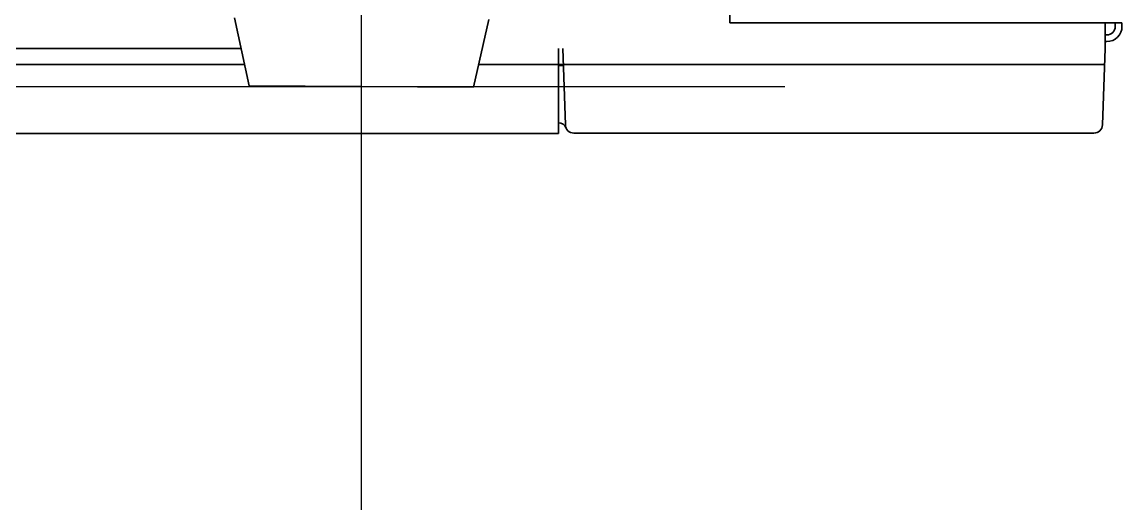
# Model space of a CAD drawing. Header units: inches. Extents: x 786 to 5593, y 691 to 5024.
# Drawn here: x 1517.4 to 1647.2, y 2710.7 to 2768.3 of the extents above; entities that cross this region are included whole.
import ezdxf

# ---------------------------------------------------------------- set-up
doc = ezdxf.new("R2010")
doc.units = ezdxf.units.IN
doc.layers.add('1', color=7, linetype='Continuous', true_color=0xffffff)
doc.layers.add('ORTHO$15', color=7, linetype='Continuous', true_color=0xffffff)

msp = doc.modelspace()

# ---------------------------------------------------------------- linework, layer by layer
at = {"color": 6}
for p, q in [((1557.43, 2810.66), (1557.43, 2710.66)), ((1507.43, 2760.66), (1607.43, 2760.66))]:
    msp.add_line(p, q, dxfattribs=at)
at = {"layer": '1', "color": 7, "linetype": 'Continuous', "lineweight": 35}
for p, q in [((1600.92, 2768.16), (1600.92, 2769.6)), ((1601.72, 2768.16), (1600.92, 2768.16)), ((1602.72, 2768.16), (1601.72, 2768.16)), ((1645.42, 2768.16), (1602.72, 2768.16)), ((1642.27, 2768.16), (1602.92, 2768.16)), ((1645.22, 2766.96), (1645.22, 2768.16)), ((1647.22, 2768.16), (1645.42, 2768.16)), ((1646.42, 2767.76), (1646.42, 2768.16)), ((1647.22, 2767.76), (1647.22, 2768.16)), ((1645.22, 2765.16), (1645.22, 2766.96)), ((1645.42, 2766.76), (1645.22, 2766.76)), ((1645.22, 2765.96), (1645.42, 2765.96)), ((1543.25, 2765.16), (789.22, 2765.16)), ((1580.72, 2765.16), (1580.72, 2763.26)), ((1581.54, 2756.12), (1581.22, 2765.16)), ((1645.22, 2765.16), (1644.9, 2756.12)), ((1543.65, 2763.26), (853.72, 2763.26)), ((1645.15, 2763.26), (1571.29, 2763.26)), ((1580.72, 2763.26), (1580.72, 2763.26)), ((1580.72, 2763.26), (1580.72, 2763.25)), ((1580.72, 2763.25), (1580.72, 2763.06)), ((1580.72, 2763.16), (1581.29, 2763.16)), ((1580.72, 2763.06), (1580.72, 2755.31)), ((853.72, 2755.1), (1580.72, 2755.1)), ((1580.72, 2755.31), (1580.72, 2755.1)), ((1641.22, 2755.16), (1582.53, 2755.16)), ((1643.91, 2755.16), (1641.22, 2755.16))]:
    msp.add_line(p, q, dxfattribs=at)
for centre, radius, start, end in [((1645.42, 2767.76), 1, 270, 0), ((1645.42, 2767.76), 1.8, 270, 0), ((1580.7, 2755.36), 1, 23.5782, 90), ((1582.53, 2756.16), 1, 182, 270), ((1643.91, 2756.16), 1, 270, 358)]:
    msp.add_arc(centre, radius, start, end, dxfattribs=at)
msp.add_ellipse((1602.92, 2768.18), major_axis=(1.2, 0), ratio=0.017465, start_param=4.691555, end_param=4.712376, dxfattribs=at)
at = {"layer": 'ORTHO$15', "color": 7, "linetype": 'Continuous', "lineweight": 35, "extrusion": (-0.252612, 0.967568, 0)}
for p, q in [((1542.49, 2768.75), (1544.19, 2760.74)), ((1570.68, 2760.57), (1572.49, 2768.56)), ((1544.19, 2760.74), (1557.43, 2760.66)), ((1557.43, 2760.66), (1570.68, 2760.57))]:
    msp.add_line(p, q, dxfattribs=at)

doc.saveas('drawing.dxf')
